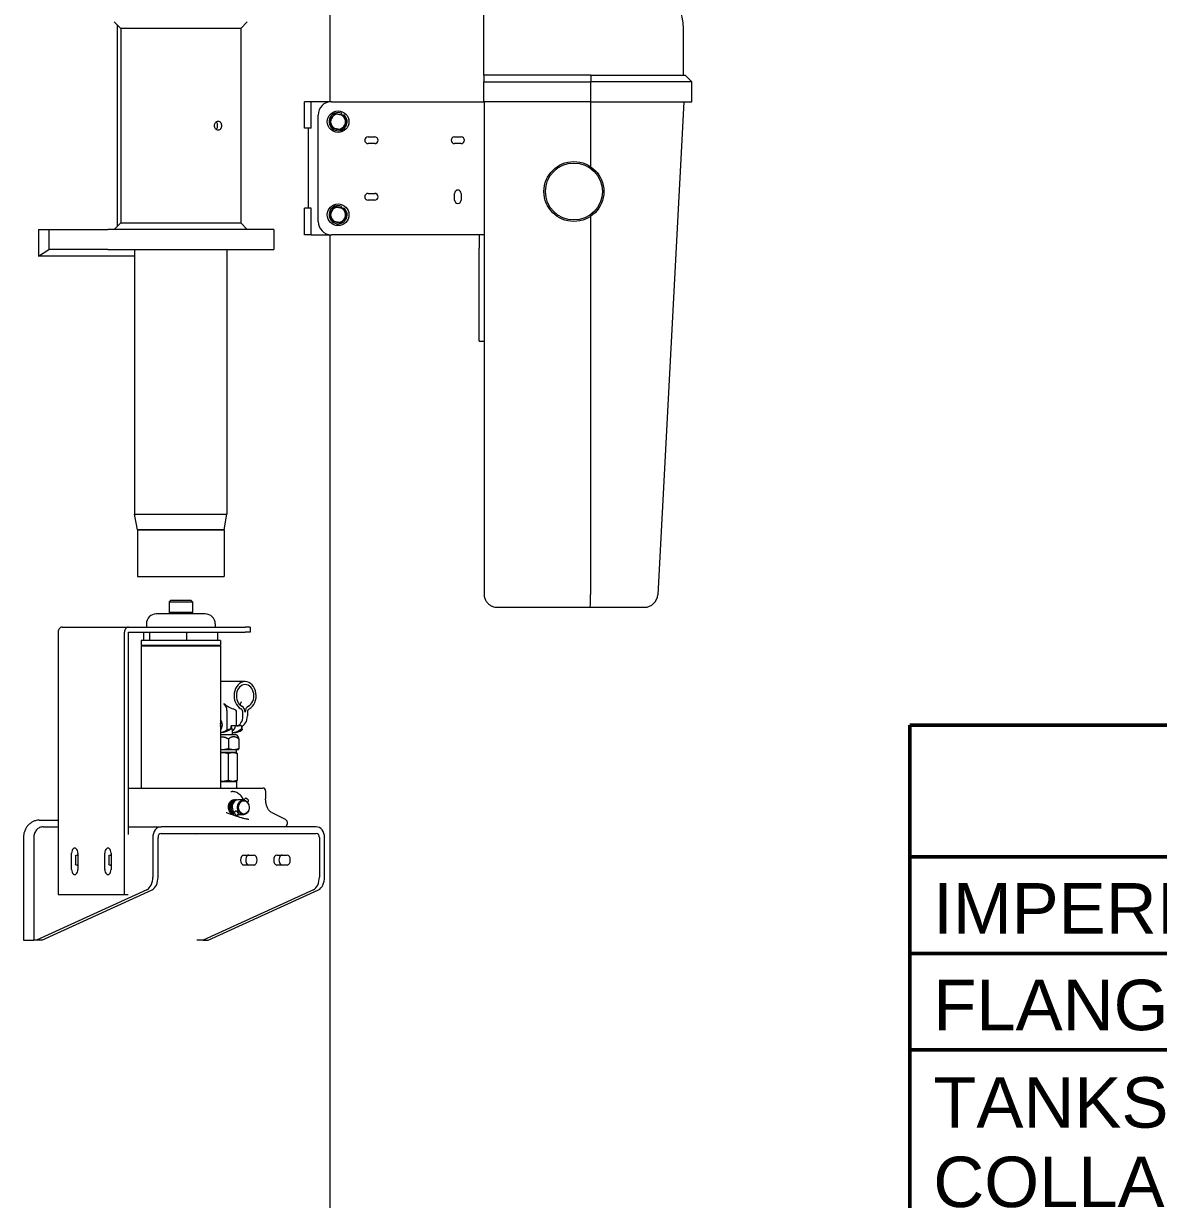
# Model space of a CAD drawing. Header units: inches. Extents: x 19 to 503, y 7 to 322.
# Drawn here: x 396.02 to 438.66, y 84.49 to 128.68 of the extents above; entities that cross this region are included whole.
import ezdxf
from ezdxf.enums import TextEntityAlignment as Align

# ---------------------------------------------------------------- set-up
doc = ezdxf.new("R2010")
doc.units = ezdxf.units.IN
doc.header["$LTSCALE"] = 15
doc.header["$MEASUREMENT"] = 0
doc.layers.get('0').update_dxf_attribs({"lineweight": 25})
for name, color, linetype, lineweight in [('Sketch Geometry(MEMCOR)', 7, 'Continuous', 50), ('Symbols(MEMCOR)', 7, 'Continuous', 25), ('Visible (ANSI)', 7, 'Continuous', 50)]:
    doc.layers.add(name, color=color, linetype=linetype, lineweight=lineweight)
doc.styles.add('MEMCOR', font='arial.ttf')

# ---------------------------------------------------------------- blocks, each defined once
blk = doc.blocks.new('NOTES')
at = {"layer": 'Sketch Geometry(MEMCOR)'}
for p, q in [((-2.075, 1.85), (2.075, 1.85)), ((-2.075, -1.85), (-2.075, 1.85)), ((-2.075, 1.55), (2.075, 1.55)), ((-2.075, 1.33), (2.075, 1.33)), ((-2.075, 1.11), (2.075, 1.11)), ((-2.075, 1.11), (2.075, 1.11))]:
    blk.add_line(p, q, dxfattribs=at)
at = {"layer": 'Symbols(MEMCOR)', "color": 7, "insert": (-2.0218, 1.49), "char_height": 0.114972, "attachment_point": 1, "style": 'MEMCOR'}
blk.add_mtext('\\fArial|b0|i0;IMPERIAL CONNECTIONS', dxfattribs=at)
at = {"layer": 'Symbols(MEMCOR)', "color": 7, "insert": (-2.0218, 1.27), "char_height": 0.114972, "width": 3.913787, "attachment_point": 1, "style": 'MEMCOR'}
blk.add_mtext('\\fArial|b0|i0;FLANGES CONFORM TO ANSI B16.5, CLASS 150', dxfattribs=at)
at = {"layer": 'Symbols(MEMCOR)', "color": 7, "insert": (-2.0218, 1.048), "char_height": 0.114972, "width": 4.125148, "attachment_point": 1, "line_spacing_factor": 0.944221, "style": 'MEMCOR'}
blk.add_mtext('\\fArial|b0|i0;TANKS ARE SHIPPED WITH LEGS IN THE COLLAPSED POSITION TO REDUCE OVERALL HEIGHT AND ASSIST TANK ACCESS. TANK MUST BE INSTALLED WITH LEGS IN EXTENDED POSITION.', dxfattribs=at)
at = {"layer": 'Symbols(MEMCOR)', "color": 7, "style": 'MEMCOR'}
for tag, p in [('@Special_Notes', (-2.0218, -1.4827)), ('@Special_Notes1', (-2.0218, -1.6773))]:
    blk.add_attdef(tag, text='', height=0.115, dxfattribs=at).set_placement(p, align=Align.TOP_LEFT)

msp = doc.modelspace()

# ---------------------------------------------------------------- linework, layer by layer
at = {"layer": 'Visible (ANSI)', "linetype": 'Continuous', "lineweight": 18}
for p, q in [((407.546015, 125.74437), (407.546015, 133.24437)), ((413.309384, 128.49437), (413.309384, 130.61937)), ((399.680295, 128.49437), (399.430295, 128.74437)), ((399.552687, 121.066762), (399.552687, 128.621978)), ((404.180295, 128.49437), (404.430295, 128.74437)), ((399.680295, 128.49437), (399.680295, 121.19437)), ((404.180295, 128.49437), (399.680295, 128.49437)), ((404.180295, 128.49437), (404.180295, 121.19437)), ((413.309384, 126.74437), (413.309384, 128.49437)), ((420.810649, 126.74437), (420.810649, 128.49437)), ((413.309384, 126.74437), (413.309384, 126.49437)), ((417.325791, 126.74437), (413.309384, 126.74437)), ((413.309384, 125.74437), (413.309384, 126.49437)), ((413.309384, 126.49437), (417.337777, 126.49437)), ((417.325791, 126.74437), (420.882049, 126.74437)), ((417.337777, 125.74437), (417.337777, 126.49437)), ((421.132049, 126.49437), (417.337777, 126.49437)), ((420.882049, 126.74437), (421.132049, 126.49437)), ((421.132049, 125.74437), (421.132049, 126.49437)), ((406.827384, 125.74437), (406.584271, 125.74437)), ((406.584271, 124.74437), (406.584271, 125.74437)), ((407.589576, 125.74437), (406.827384, 125.74437)), ((406.827384, 124.74437), (406.827384, 125.74437)), ((407.589576, 125.74437), (412.948018, 125.74437)), ((412.948018, 125.74437), (413.309384, 125.74437)), ((417.337777, 125.74437), (413.309384, 125.74437)), ((413.323018, 125.74437), (413.323018, 123.339358)), ((417.323018, 125.74437), (417.323018, 123.304784)), ((417.337777, 125.74437), (421.132049, 125.74437)), ((420.823018, 125.74437), (419.847951, 107.21809)), ((407.089576, 121.24437), (407.089576, 125.24437)), ((407.971045, 125.307923), (407.942891, 125.260494)), ((408.040841, 125.24135), (408.051877, 125.259942)), ((406.827384, 124.74437), (406.584271, 124.74437)), ((406.714576, 124.74437), (406.714576, 121.74437)), ((408.964576, 124.41937), (409.214576, 124.41937)), ((412.214576, 124.41937), (412.464576, 124.41937)), ((409.214576, 124.16937), (408.964576, 124.16937)), ((412.464576, 124.16937), (412.214576, 124.16937)), ((413.323018, 123.339358), (413.323018, 120.74437)), ((408.964576, 122.29937), (409.214576, 122.29937)), ((409.214576, 122.04937), (408.964576, 122.04937)), ((412.214576, 122.04937), (412.214576, 122.29937)), ((412.464576, 122.29937), (412.464576, 122.04937)), ((406.827384, 121.74437), (406.584271, 121.74437)), ((406.584271, 120.74437), (406.584271, 121.74437)), ((406.827384, 120.74437), (406.827384, 121.74437)), ((407.971045, 121.807923), (407.942891, 121.760494)), ((408.040841, 121.74135), (408.051877, 121.759942)), ((399.680295, 121.19437), (399.430295, 120.94437)), ((399.680295, 121.19437), (404.180295, 121.19437)), ((404.180295, 121.19437), (404.430295, 120.94437)), ((417.323018, 121.433956), (417.323018, 107.224688)), ((396.589161, 120.94437), (396.968317, 120.94437)), ((396.589161, 120.94437), (396.589161, 119.945766)), ((396.968317, 120.94437), (399.193831, 120.94437)), ((396.968317, 120.94437), (396.968317, 120.19437)), ((405.430295, 120.94437), (399.193831, 120.94437)), ((405.430295, 120.94437), (405.430295, 120.19437)), ((406.827384, 120.74437), (406.584271, 120.74437)), ((406.827384, 120.74437), (407.589576, 120.74437)), ((407.546015, 68.49437), (407.546015, 120.74437)), ((412.948018, 120.74437), (407.589576, 120.74437)), ((413.323018, 120.74437), (412.948018, 120.74437)), ((413.135518, 120.74437), (413.135518, 120.24437)), ((413.323018, 120.74437), (413.323018, 107.24437)), ((413.135518, 117.24437), (413.135518, 120.24437)), ((396.589161, 119.945766), (396.968317, 120.19437)), ((400.195295, 119.945766), (396.589161, 119.945766)), ((399.193831, 120.19437), (396.968317, 120.19437)), ((399.193831, 120.19437), (405.430295, 120.19437)), ((400.195295, 120.19437), (400.195295, 110.24437)), ((403.665295, 120.19437), (403.665295, 110.24437)), ((413.135518, 116.74437), (413.135518, 117.24437)), ((413.135518, 116.74437), (413.323018, 116.74437)), ((400.195295, 110.24437), (403.665295, 110.24437)), ((400.195295, 110.24437), (403.654381, 110.24437)), ((400.305295, 109.65437), (400.195295, 110.24437)), ((403.555295, 109.65437), (403.665295, 110.24437)), ((403.654381, 110.24437), (403.665295, 110.24437)), ((400.305295, 109.65437), (403.555295, 109.65437)), ((400.305295, 109.65437), (400.305295, 107.90437)), ((403.555295, 109.65437), (400.305295, 109.65437)), ((403.555295, 109.65437), (403.555295, 107.90437)), ((400.305295, 107.90437), (403.555295, 107.90437)), ((401.542795, 106.99437), (401.492795, 106.94437)), ((402.317795, 106.99437), (401.542795, 106.99437)), ((402.317795, 106.99437), (402.367795, 106.94437)), ((417.323018, 107.224688), (417.323018, 107.224648)), ((401.492795, 106.94437), (402.367795, 106.94437)), ((401.492795, 106.94437), (401.492795, 106.54437)), ((402.367795, 106.54437), (401.492795, 106.54437)), ((401.542795, 106.49437), (401.492795, 106.54437)), ((402.317795, 106.49437), (402.367795, 106.54437)), ((402.367795, 106.94437), (402.367795, 106.54437)), ((413.823018, 106.74437), (417.308093, 106.74437)), ((417.308093, 106.74437), (419.348642, 106.74437)), ((400.63667, 106.11937), (400.63667, 105.99437)), ((402.848921, 106.49437), (401.01167, 106.49437)), ((403.223921, 106.11937), (403.223921, 105.99437)), ((397.323281, 105.806831), (397.323281, 95.946761)), ((397.469908, 105.99437), (399.96379, 105.99437)), ((399.817163, 95.946761), (399.817163, 105.806831)), ((399.963759, 98.205291), (399.963759, 105.806831)), ((399.96379, 105.99437), (404.350006, 105.99437)), ((399.96379, 105.80687), (404.350006, 105.80687)), ((400.539816, 105.49437), (400.539816, 105.80687)), ((400.762411, 105.49437), (400.762411, 105.80687)), ((402.15289, 105.49437), (402.15289, 105.80687)), ((403.320774, 105.49437), (403.320774, 105.80687)), ((404.538271, 105.99437), (404.350006, 105.99437)), ((404.538271, 105.80687), (404.350006, 105.80687)), ((404.538271, 105.99437), (404.538271, 105.80687)), ((400.762411, 105.49437), (400.436545, 105.49437)), ((400.436545, 105.49437), (400.436545, 105.30687)), ((403.424045, 105.30687), (400.436545, 105.30687)), ((403.424045, 105.28687), (400.436545, 105.28687)), ((400.436545, 105.28687), (400.436545, 99.95062)), ((400.561545, 105.28687), (400.561545, 105.30687)), ((402.15289, 105.49437), (400.762411, 105.49437)), ((403.320774, 105.49437), (402.15289, 105.49437)), ((403.299045, 105.28687), (403.299045, 105.30687)), ((403.424045, 105.49437), (403.320774, 105.49437)), ((403.424045, 105.49437), (403.424045, 105.30687)), ((403.424045, 105.28687), (403.424045, 99.95062)), ((404.346876, 103.95062), (403.424045, 103.95062)), ((403.663446, 102.863717), (403.663446, 102.136197)), ((404.027072, 102.28562), (404.027072, 102.796412)), ((404.260873, 102.66062), (404.260873, 102.796412)), ((404.432879, 102.796412), (404.432879, 102.66062)), ((403.818031, 102.189719), (403.818031, 102.28562)), ((404.027072, 102.28562), (403.818031, 102.28562)), ((403.864222, 102.152668), (403.864222, 101.95062)), ((404.199078, 102.28562), (404.027072, 102.28562)), ((404.199078, 102.28562), (404.222637, 102.28562)), ((404.222637, 102.189719), (404.222637, 102.28562)), ((404.240058, 102.136197), (404.240058, 102.291425)), ((403.424045, 102.03562), (403.443169, 102.03562)), ((404.020472, 101.95062), (403.424045, 101.95062)), ((403.426722, 102.03562), (403.426722, 101.95062)), ((403.720753, 101.795476), (403.720753, 101.427196)), ((403.864222, 102.03562), (403.933778, 102.03562)), ((404.020472, 101.95062), (404.087912, 101.870248)), ((404.115728, 101.795476), (404.115728, 101.427196)), ((403.485625, 101.38812), (403.424045, 101.38812)), ((403.50846, 101.28812), (403.424045, 101.28812)), ((403.91824, 101.38812), (403.485625, 101.38812)), ((403.879273, 101.28812), (403.50846, 101.28812)), ((403.709999, 101.254626), (403.709999, 100.234114)), ((404.020472, 101.28812), (403.879273, 101.28812)), ((404.082972, 101.38812), (403.91824, 101.38812)), ((404.020472, 101.28812), (404.020472, 101.38812)), ((404.020472, 101.28812), (404.024706, 101.285675)), ((404.048548, 101.254626), (404.048548, 100.234114)), ((404.082972, 101.38812), (404.087912, 101.390972)), ((399.963759, 99.95062), (401.656092, 99.95062)), ((401.656092, 99.95062), (405.018034, 99.95062)), ((403.424045, 100.20062), (403.50846, 100.20062)), ((403.50846, 100.20062), (403.879273, 100.20062)), ((403.879273, 100.20062), (404.020472, 100.20062)), ((404.020472, 100.20062), (404.024706, 100.203065)), ((404.020472, 100.20062), (404.020472, 99.95062)), ((403.806699, 99.816245), (403.864401, 99.816245)), ((403.932743, 99.503745), (403.926748, 99.503745)), ((403.980703, 99.503745), (403.974708, 99.503745)), ((404.028662, 99.503745), (404.022667, 99.503745)), ((404.282126, 99.503745), (404.070626, 99.503745)), ((404.345501, 99.559032), (404.301427, 99.502659)), ((404.471549, 99.460482), (404.439283, 99.419213)), ((405.118034, 99.85062), (405.118034, 99.550151)), ((403.970266, 99.079097), (403.896311, 98.984508)), ((405.344961, 99.0275), (405.846726, 98.783031)), ((396.609596, 98.741482), (397.323281, 98.741482)), ((404.096313, 98.980547), (404.028641, 98.893994)), ((404.282126, 98.941245), (404.094606, 98.941245)), ((405.925039, 98.645292), (405.925039, 98.59437)), ((396.766302, 98.49437), (397.323281, 98.49437)), ((399.963759, 98.49437), (401.193204, 98.49437)), ((407.019209, 98.49437), (401.193204, 98.49437)), ((401.193204, 98.24437), (407.019209, 98.24437)), ((396.023367, 98.09437), (396.023367, 94.228573)), ((396.406098, 98.09437), (396.406098, 94.228573)), ((400.880465, 98.09437), (400.880465, 96.605872)), ((401.075927, 96.605872), (401.075927, 98.09437)), ((407.136486, 98.09437), (407.136486, 96.605872)), ((407.331948, 96.605872), (407.331948, 98.09437)), ((397.829851, 96.884261), (397.829851, 97.509261)), ((397.976447, 97.392462), (397.976447, 97.096278)), ((398.035882, 97.43187), (398.063652, 97.43187)), ((398.063652, 97.509261), (398.063652, 96.884261)), ((399.076792, 96.884261), (399.076792, 97.509261)), ((399.223388, 97.392462), (399.223388, 97.096278)), ((399.282822, 97.43187), (399.310593, 97.43187)), ((399.310593, 97.509261), (399.310593, 96.884261)), ((404.291903, 97.43187), (404.681572, 97.43187)), ((405.538844, 97.43187), (405.928513, 97.43187)), ((398.063652, 97.05687), (398.035882, 97.05687)), ((399.310593, 97.05687), (399.282822, 97.05687)), ((404.681572, 97.05687), (404.291903, 97.05687)), ((405.928513, 97.05687), (405.538844, 97.05687)), ((400.654257, 96.125058), (396.509938, 94.228573)), ((396.7054, 94.228573), (400.849719, 96.125058)), ((397.323281, 95.946761), (399.817163, 95.946761)), ((399.817163, 95.946761), (399.951494, 95.946761)), ((406.910279, 96.125058), (402.76596, 94.228573)), ((402.961421, 94.228573), (407.10574, 96.125058)), ((396.023367, 94.228573), (396.406098, 94.228573)), ((396.509938, 94.228573), (396.406098, 94.228573)), ((396.7054, 94.228573), (396.509938, 94.228573)), ((402.76596, 94.228573), (402.535454, 94.228573)), ((402.76596, 94.228573), (402.961421, 94.228573))]:
    msp.add_line(p, q, dxfattribs=at)
for centre, radius in [((407.839576, 124.99437), 0.406), ((416.698018, 122.36937), 1.125), ((416.698018, 122.36937), 1.069494), ((407.839576, 121.49437), 0.406)]:
    msp.add_circle(centre, radius, dxfattribs=at)
for centre, radius, start, end in [((418.685649, 128.49437), 2.125, 0, 90), ((407.589576, 125.24437), 0.5, 90, 180), ((407.839576, 124.99437), 0.34, 67.2522657, 51.3607793), ((407.839576, 124.99437), 0.281, 138.9411326, 198.9411326), ((407.839576, 124.99437), 0.281, 78.9411326, 138.9411326), ((407.839576, 124.99437), 0.281, 18.9411326, 78.9411326), ((407.839576, 124.99437), 0.281, 318.9411326, 18.9411326), ((407.839576, 124.99437), 0.281, 198.9411326, 258.9411326), ((407.839576, 124.99437), 0.281, 258.9411326, 318.9411326), ((408.964576, 124.29437), 0.125, 90, 270), ((409.214576, 124.29437), 0.125, 270, 90), ((412.214576, 124.29437), 0.125, 90, 270), ((412.464576, 124.29437), 0.125, 270, 90), ((412.339576, 122.29937), 0.125, 0, 180), ((408.964576, 122.17437), 0.125, 90, 270), ((409.214576, 122.17437), 0.125, 270, 90), ((412.339576, 122.04937), 0.125, 180, 0), ((407.839576, 121.49437), 0.34, 67.2522657, 51.3607793), ((407.839576, 121.49437), 0.281, 138.9411326, 198.9411326), ((407.839576, 121.49437), 0.281, 78.9411326, 138.9411326), ((407.839576, 121.49437), 0.281, 18.9411326, 78.9411326), ((407.839576, 121.49437), 0.281, 318.9411326, 18.9411326), ((407.589576, 121.24437), 0.5, 180, 270), ((407.839576, 121.49437), 0.281, 198.9411326, 258.9411326), ((407.839576, 121.49437), 0.281, 258.9411326, 318.9411326), ((419.348642, 107.24437), 0.5, 270, 356.9872125), ((401.01167, 106.11937), 0.375, 90, 180), ((402.848921, 106.11937), 0.375, 0, 90), ((405.018034, 99.85062), 0.1, 0, 90), ((405.825039, 98.59437), 0.1, 270, 0)]:
    msp.add_arc(centre, radius, start, end, dxfattribs=at)
for centre, major_axis, ratio, start_param, end_param in [((397.469908, 105.806831), (0, 0.187539), 0.781847028, 0, 1.570796327), ((399.96379, 105.806831), (0, 0.187539), 0.781847028, 0, 1.570796327), ((399.96379, 105.806831), (0, 0.0000394), 0.781847028, 0, 1.570796327), ((404.346876, 103.41937), (0, -0.53125), 0.781847028, 0.381636227, 5.90154908), ((404.346876, 103.41937), (0, -0.42125), 0.781847028, 0.381636227, 5.90154908), ((404.181657, 103.41937), (0.746575, 0), 0.711583053, 3.710622245, 4.330752753), ((402.960787, 102.863717), (0.702659, 0), 0.711583053, 0, 0.569029591), ((404.151414, 102.796412), (0, 0.25), 0.781847028, 4.71238898, 5.90154908), ((404.542338, 102.796412), (0, 0.25), 0.781847028, 0.381636227, 1.570796327), ((403.830327, 102.796412), (0.196744, 0), 0.711583053, 0, 1.1891601), ((404.027072, 102.66062), (0, -0.375), 0.623470308, 0, 1.570796327), ((404.151414, 102.796412), (0, 0.14), 0.781847028, 4.71238898, 5.90154908), ((404.199078, 102.66062), (0, -0.375), 0.623470308, 0, 1.570796327), ((404.542338, 102.796412), (0, 0.14), 0.781847028, 0.381636227, 1.570796327), ((403.357166, 102.323697), (0, -0.21875), 0.623470308, 0.512518359, 2.629074294), ((403.293641, 102.323697), (0, -0.21875), 0.623470308, 1.273575503, 1.86801715), ((403.357166, 103.28562), (0, -1.25), 0.623470308, 0.085921055, 0.403891833), ((403.443169, 103.28562), (0, -1.25), 0.623470308, 0, 0.50179497), ((402.973084, 103.28562), (1.756647, 0), 0.711583054, 5.116280817, 5.214183953), ((403.645472, 102.323697), (0.206475, -0.206475), 0.349901141, 0.336586746, 0.998464863), ((403.847775, 102.323697), (0, -0.21875), 0.623470308, 0.120888034, 1.395839241), ((403.847775, 103.28562), (0, -1.25), 0.623470308, 0.021105483, 0.50179497), ((403.933778, 103.28562), (0, -1.25), 0.623470308, 0, 0.403891833), ((404.317861, 103.28562), (0, 1.25), 0.15837672, 2.63979766, 2.737700795), ((404.408525, 99.509757), (0.063024, -0.049275), 0.440860083, 0, 3.141592633), ((403.959335, 98.935233), (0.063024, -0.049275), 0.440860083, 0.263904863, 4.216247104), ((401.193204, 98.09437), (0, 0.4), 0.781847028, 0, 1.570796327), ((401.193204, 98.09437), (0, 0.15), 0.781847028, 0, 1.570796327), ((407.019209, 98.09437), (0, 0.4), 0.781847028, 4.71238898, 6.283185307), ((407.019209, 98.09437), (0, 0.15), 0.781847028, 4.71238898, 6.283185307), ((397.946752, 97.509261), (0, 0.1875), 0.623470308, 4.71238898, 7.853981634), ((399.193692, 97.509261), (0, 0.1875), 0.623470308, 4.71238898, 7.853981634), ((398.035882, 97.24437), (0, 0.1875), 0.623470308, 0, 0.660274059), ((399.282822, 97.24437), (0, 0.1875), 0.623470308, 0, 0.660274059), ((404.291903, 97.24437), (0, -0.1875), 0.623470308, 3.141592654, 6.283185307), ((404.487365, 97.24437), (0, 0.1875), 0.623470308, 0, 3.141592654), ((404.681572, 97.24437), (0, 0.1875), 0.623470308, 3.141592654, 6.283185307), ((405.538844, 97.24437), (0, -0.1875), 0.623470308, 3.141592654, 6.283185307), ((405.734306, 97.24437), (0, 0.1875), 0.623470308, 0, 3.141592654), ((405.928513, 97.24437), (0, 0.1875), 0.623470308, 3.141592654, 6.283185307), ((397.946752, 96.884261), (0, -0.1875), 0.623470308, 4.71238898, 7.853981634), ((398.035882, 97.24437), (0, -0.1875), 0.623470308, 5.622911248, 6.283185307), ((399.193692, 96.884261), (0, -0.1875), 0.623470308, 4.71238898, 7.853981634), ((399.282822, 97.24437), (0, -0.1875), 0.623470308, 5.622911248, 6.283185307), ((400.56873, 96.605872), (0, -0.5), 0.623470308, 0.277922798, 1.570796327), ((400.764191, 96.605872), (0, -0.5), 0.623470308, 0.277922798, 1.570796327), ((406.824751, 96.605872), (0, -0.5), 0.623470308, 0.277922798, 1.570796327), ((407.020213, 96.605872), (0, -0.5), 0.623470308, 0.277922798, 1.570796327)]:
    msp.add_ellipse(centre, major_axis=major_axis, ratio=ratio, start_param=start_param, end_param=end_param, dxfattribs=at)
for centre, major_axis in [((404.282126, 99.222495), (0, -0.28125)), ((404.300831, 99.222495), (0, 0.25125))]:
    msp.add_ellipse(centre, major_axis=major_axis, ratio=0.781847028, dxfattribs=at)
for points in [[(417.325791, 126.74437), (417.329719, 126.661068), (417.33372, 126.577674), (417.337777, 126.49437)], [(403.637918, 99.036541), (403.642663, 99.034458), (403.647381, 99.032496), (403.652057, 99.030655)], [(404.073624, 98.942445), (404.071075, 98.942153), (404.06852, 98.941914), (404.065962, 98.941728)]]:
    msp.add_open_spline(points, degree=3, dxfattribs=at)
for points, weights in [([(407.52113, 125.056609), (407.578236, 125.122166), (407.627692, 125.17894)], [1, 1.0379548493, 1]), ([(407.627692, 125.17894), (407.677147, 125.235714), (407.734254, 125.301272)], [1, 1.0379548493, 1]), ([(407.734254, 125.301272), (407.819581, 125.284595), (407.893476, 125.270152)], [1, 1.0379548493, 1]), ([(407.893476, 125.270152), (407.967372, 125.255709), (408.052699, 125.239032)], [1, 1.0379548493, 1]), ([(408.052699, 125.239032), (408.08092, 125.156798), (408.10536, 125.085582)], [1, 1.0379548493, 1]), ([(408.10536, 125.085582), (408.1298, 125.014365), (408.158021, 124.932131)], [1, 1.0379548493, 1]), ([(407.573791, 124.903158), (407.549351, 124.974375), (407.52113, 125.056609)], [1, 1.0379548493, 1]), ([(407.626452, 124.749707), (407.598231, 124.831942), (407.573791, 124.903158)], [1, 1.0379548493, 1]), ([(407.785675, 124.718588), (407.711779, 124.733031), (407.626452, 124.749707)], [1, 1.0379548493, 1]), ([(407.944898, 124.687468), (407.859571, 124.704145), (407.785675, 124.718588)], [1, 1.0379548493, 1]), ([(408.05146, 124.8098), (408.002004, 124.753025), (407.944898, 124.687468)], [1, 1.0379548493, 1]), ([(408.158021, 124.932131), (408.100915, 124.866574), (408.05146, 124.8098)], [1, 1.0379548493, 1]), ([(407.52113, 121.556609), (407.578236, 121.622166), (407.627692, 121.67894)], [1, 1.0379548493, 1]), ([(407.573791, 121.403158), (407.549351, 121.474375), (407.52113, 121.556609)], [1, 1.0379548493, 1]), ([(407.627692, 121.67894), (407.677147, 121.735714), (407.734254, 121.801272)], [1, 1.0379548493, 1]), ([(407.734254, 121.801272), (407.819581, 121.784595), (407.893476, 121.770152)], [1, 1.0379548493, 1]), ([(407.893476, 121.770152), (407.967372, 121.755709), (408.052699, 121.739032)], [1, 1.0379548493, 1]), ([(408.052699, 121.739032), (408.08092, 121.656798), (408.10536, 121.585582)], [1, 1.0379548493, 1]), ([(408.10536, 121.585582), (408.1298, 121.514365), (408.158021, 121.432131)], [1, 1.0379548493, 1]), ([(407.626452, 121.249707), (407.598231, 121.331942), (407.573791, 121.403158)], [1, 1.0379548493, 1]), ([(407.785675, 121.218588), (407.711779, 121.233031), (407.626452, 121.249707)], [1, 1.0379548493, 1]), ([(407.944898, 121.187468), (407.859571, 121.204145), (407.785675, 121.218588)], [1, 1.0379548493, 1]), ([(408.05146, 121.3098), (408.002004, 121.253025), (407.944898, 121.187468)], [1, 1.0379548493, 1]), ([(408.158021, 121.432131), (408.100915, 121.366574), (408.05146, 121.3098)], [1, 1.0379548493, 1]), ([(403.424045, 101.870208), (403.562582, 101.896726), (403.720753, 101.795476)], [1.4972375631, 1.53607852341, 1.3976395859]), ([(404.115728, 101.795476), (403.91824, 101.945989), (403.720753, 101.795476)], [1.3976395859, 1.6138551823, 1.3976395859]), ([(404.115728, 101.795476), (404.100899, 101.854771), (404.087912, 101.870248)], [1.3976395859, 1.47551701058, 1.49729401165]), ([(403.485625, 101.38812), (403.455009, 101.38812), (403.424045, 101.390991)], [2.18222620054, 2.18222620054, 2.16989321922]), ([(403.424045, 101.281879), (403.466852, 101.28812), (403.50846, 101.28812)], [3.55121390044, 3.60239497321, 3.60239497321]), ([(403.720753, 101.427196), (403.594748, 101.38812), (403.485625, 101.38812)], [2.02554940853, 2.18222620054, 2.18222620054]), ([(403.50846, 101.28812), (403.601995, 101.28812), (403.709999, 101.254626)], [3.60239497321, 3.60239497321, 3.34375465086]), ([(403.709999, 101.254626), (403.800713, 101.28812), (403.879273, 101.28812)], [3.34375465086, 3.60239497321, 3.60239497321]), ([(403.91824, 101.38812), (403.826586, 101.38812), (403.720753, 101.427196)], [2.04395250875, 2.04395250875, 1.89720332115]), ([(403.879273, 101.28812), (403.957834, 101.28812), (404.048548, 101.254626)], [3.60239497321, 3.60239497321, 3.34375465086]), ([(404.115728, 101.427196), (404.009895, 101.38812), (403.91824, 101.38812)], [1.89720332115, 2.04395250875, 2.04395250875]), ([(404.048548, 101.254626), (404.035838, 101.279248), (404.024706, 101.285675)], [3.34375465086, 3.53007092552, 3.5821708727]), ([(404.087912, 101.390972), (404.100899, 101.39847), (404.115728, 101.427196)], [2.1699750281, 2.13841439396, 2.02554940852]), ([(403.50846, 100.20062), (403.466852, 100.20062), (403.424045, 100.206861)], [3.60239497321, 3.60239497321, 3.55121390044]), ([(403.709999, 100.234114), (403.601995, 100.20062), (403.50846, 100.20062)], [3.34375465086, 3.60239497321, 3.60239497321]), ([(403.879273, 100.20062), (403.800713, 100.20062), (403.709999, 100.234114)], [3.60239497321, 3.60239497321, 3.34375465086]), ([(404.048548, 100.234114), (403.957834, 100.20062), (403.879273, 100.20062)], [3.34375465086, 3.60239497321, 3.60239497321]), ([(404.024706, 100.203065), (404.035838, 100.209491), (404.048548, 100.234114)], [3.5821708727, 3.53007092552, 3.34375465086])]:
    msp.add_rational_spline(points, weights, degree=2, dxfattribs=at)
for points, knots in [([(403.333103, 124.672495), (403.316223, 124.672495), (403.298009, 124.676811), (403.26413, 124.694355), (403.248476, 124.707581), (403.223593, 124.738091), (403.212704, 124.757413), (403.198214, 124.799756), (403.194625, 124.82278), (403.194625, 124.86596), (403.198214, 124.888983), (403.212704, 124.931327), (403.223593, 124.950649), (403.248476, 124.981159), (403.26413, 124.994385), (403.298009, 125.011928), (403.316223, 125.016245), (403.333103, 125.016245)], [0.658064209, 0.658064209, 0.658064209, 0.658064209, 0.822580166, 0.822580166, 0.987096123, 0.987096123, 1.15161227, 1.15161227, 1.316128418, 1.316128418, 1.480644565, 1.480644565, 1.645160712, 1.645160712, 1.809676669, 1.809676669, 1.974192626, 1.974192626, 1.974192626, 1.974192626]), ([(403.31326, 124.84437), (403.31326, 124.865962), (403.310125, 124.888987), (403.297275, 124.93133), (403.287549, 124.95065), (403.2705, 124.973563), (403.264009, 124.98071), (403.256918, 124.987039)], [0, 0, 0, 0, 0.1645336651, 0.1645336651, 0.3290673301, 0.3290673301, 0.4116756499, 0.4116756499, 0.4116756499, 0.4116756499]), ([(403.256918, 124.701701), (403.264009, 124.70803), (403.2705, 124.715177), (403.287549, 124.73809), (403.297275, 124.75741), (403.310125, 124.799753), (403.31326, 124.822778), (403.31326, 124.84437)], [2.2208606017, 2.2208606017, 2.2208606017, 2.2208606017, 2.3034689215, 2.3034689215, 2.4680025866, 2.4680025866, 2.6325362516, 2.6325362516, 2.6325362516, 2.6325362516]), ([(403.333103, 125.016245), (403.349983, 125.016245), (403.367771, 125.011928), (403.400105, 124.994385), (403.414664, 124.981159), (403.437489, 124.950649), (403.447282, 124.931327), (403.460224, 124.888983), (403.463384, 124.86596), (403.463384, 124.84437), (403.463384, 124.82278), (403.460224, 124.799756), (403.447282, 124.757413), (403.437489, 124.738091), (403.414664, 124.707581), (403.400105, 124.694355), (403.367771, 124.676811), (403.349983, 124.672495), (403.333103, 124.672495)], [1.974192626, 1.974192626, 1.974192626, 1.974192626, 2.138708584, 2.138708584, 2.303224541, 2.303224541, 2.467740688, 2.467740688, 2.632256835, 2.632256835, 2.632256835, 2.796772982, 2.796772982, 2.961289129, 2.961289129, 3.125805087, 3.125805087, 3.290321044, 3.290321044, 3.290321044, 3.290321044]), ([(413.323018, 107.24437), (413.323018, 107.240561), (413.323062, 107.236751), (413.323236, 107.229135), (413.323366, 107.225327), (413.32354, 107.221523)], [0, 0, 0, 0, 0.02179182287, 0.02179182287, 0.04358364573, 0.04358364573, 0.04358364573, 0.04358364573]), ([(413.32354, 107.221523), (413.324737, 107.195369), (413.328027, 107.169188), (413.3429, 107.096712), (413.358943, 107.053104), (413.39963, 106.974758), (413.423859, 106.940609), (413.478689, 106.879378), (413.509637, 106.852852), (413.570986, 106.811075), (413.601687, 106.794749), (413.694797, 106.756495), (413.759019, 106.74437), (413.823018, 106.74437)], [0, 0, 0, 0, 0.149800817, 0.149800817, 0.428588717, 0.428588717, 0.707376616, 0.707376616, 1.001725402, 1.001725402, 1.272561917, 1.272561917, 1.806967326, 1.806967326, 1.806967326, 1.806967326]), ([(417.308093, 106.74437), (417.3081, 106.74437), (417.308107, 106.74437), (417.309804, 106.744463), (417.311528, 106.755527), (417.314977, 106.800168), (417.316658, 106.834975), (417.319564, 106.923989), (417.320759, 106.977335), (417.322454, 107.09572), (417.322937, 107.159622), (417.323018, 107.224648)], [-0.001946091, -0.001946091, -0.001946091, -0.001946091, 0, 0, 0.46111037, 0.46111037, 0.957424131, 0.957424131, 1.453469453, 1.453469453, 1.949372756, 1.949372756, 1.949372756, 1.949372756]), ([(404.203489, 103.192394), (404.187844, 103.16111), (404.173879, 103.131708), (404.158132, 103.097971), (404.154091, 103.089287), (404.15037, 103.081344)], [-1.4535323267, -1.4535323267, -1.4535323267, -1.4535323267, -1.1705534431, -1.1705534431, -1.0610192667, -1.0610192667, -1.0610192667, -1.0610192667]), ([(403.926748, 99.503745), (403.908065, 99.503745), (403.889489, 99.500484), (403.853395, 99.487564), (403.836046, 99.47792), (403.796411, 99.447085), (403.775876, 99.422923), (403.742949, 99.364945), (403.730979, 99.331515), (403.717934, 99.260464), (403.716958, 99.223561), (403.726111, 99.151178), (403.736029, 99.116369), (403.766201, 99.052283), (403.78637, 99.023791), (403.833629, 98.978505), (403.860185, 98.961885), (403.892557, 98.950538), (403.896611, 98.949265), (403.900685, 98.948131)], [-16.493275383, -16.493275383, -16.493275383, -16.493275383, -16.30466323, -16.30466323, -16.114805784, -16.114805784, -15.838348084, -15.838348084, -15.556511065, -15.556511065, -15.277042507, -15.277042507, -15.000044981, -15.000044981, -14.716355137, -14.716355137, -14.439137821, -14.439137821, -14.399720504, -14.399720504, -14.399720504, -14.399720504]), ([(403.899487, 98.950285), (403.871353, 98.959307), (403.844817, 98.97489), (403.796856, 99.018342), (403.776037, 99.04624), (403.744516, 99.109398), (403.733885, 99.143844), (403.723208, 99.216005), (403.723419, 99.253062), (403.734994, 99.324524), (403.746221, 99.358237), (403.777822, 99.41732), (403.797833, 99.442247), (403.844572, 99.480949), (403.870933, 99.494093), (403.916784, 99.504023), (403.93536, 99.504783), (403.953719, 99.502369)], [-2.635296447, -2.635296447, -2.635296447, -2.635296447, -2.361659526, -2.361659526, -2.077179172, -2.077179172, -1.800507874, -1.800507874, -1.520293729, -1.520293729, -1.239659034, -1.239659034, -0.962969243, -0.962969243, -0.680307281, -0.680307281, -0.493131476, -0.493131476, -0.493131476, -0.493131476]), ([(403.974701, 99.503745), (403.968379, 99.503745), (403.96205, 99.503371), (403.928076, 99.499334), (403.901234, 99.488891), (403.852581, 99.455121), (403.831148, 99.432299), (403.795928, 99.376272), (403.782678, 99.343351), (403.76712, 99.273071), (403.764845, 99.236487), (403.771385, 99.163799), (403.780088, 99.128381), (403.807955, 99.062785), (403.826998, 99.033342), (403.863128, 98.995342), (403.877465, 98.983383), (403.892692, 98.973531)], [-11.987219716, -11.987219716, -11.987219716, -11.987219716, -11.923148901, -11.923148901, -11.642581456, -11.642581456, -11.36604087, -11.36604087, -11.08169527, -11.08169527, -10.803406962, -10.803406962, -10.525403075, -10.525403075, -10.242948778, -10.242948778, -10.080681516, -10.080681516, -10.080681516, -10.080681516]), ([(403.893101, 98.977267), (403.881395, 98.985356), (403.870243, 98.994716), (403.836648, 99.028553), (403.817254, 99.057167), (403.788275, 99.121466), (403.778888, 99.156472), (403.770826, 99.22893), (403.772343, 99.26571), (403.786433, 99.336451), (403.798932, 99.369674), (403.832808, 99.426851), (403.853715, 99.450461), (403.901672, 99.486088), (403.928352, 99.497545), (403.971193, 99.504194), (403.986515, 99.504362), (404.001674, 99.502369)], [-6.956605905, -6.956605905, -6.956605905, -6.956605905, -6.830041978, -6.830041978, -6.550339786, -6.550339786, -6.2735198, -6.2735198, -5.994604043, -5.994604043, -5.71184336, -5.71184336, -5.435473357, -5.435473357, -5.154205072, -5.154205072, -4.99963031, -4.99963031, -4.99963031, -4.99963031]), ([(404.022664, 99.503745), (404.01993, 99.503745), (404.017193, 99.503675), (403.986392, 99.502098), (403.958885, 99.493306), (403.908755, 99.462397), (403.886476, 99.440882), (403.849572, 99.387528), (403.835335, 99.356116), (403.816964, 99.287254), (403.813176, 99.250421), (403.817035, 99.17723), (403.824359, 99.141565), (403.849543, 99.074659), (403.867377, 99.044169), (403.895238, 99.011824), (403.901434, 99.005345), (403.907873, 98.999292)], [-7.47976339, -7.47976339, -7.47976339, -7.47976339, -7.452093404, -7.452093404, -7.168448934, -7.168448934, -6.891339244, -6.891339244, -6.611911602, -6.611911602, -6.329845298, -6.329845298, -6.053348763, -6.053348763, -5.771531572, -5.771531572, -5.69536334, -5.69536334, -5.69536334, -5.69536334]), ([(403.91044, 99.002577), (403.906878, 99.006056), (403.903394, 99.009669), (403.877582, 99.038052), (403.859135, 99.067838), (403.832479, 99.133766), (403.824363, 99.169181), (403.818844, 99.242464), (403.821828, 99.279648), (403.838784, 99.349268), (403.85231, 99.381115), (403.888017, 99.435812), (403.909867, 99.458178), (403.959308, 99.49087), (403.986535, 99.500639), (404.026213, 99.504158), (404.037977, 99.503902), (404.049633, 99.502369)], [-11.347608201, -11.347608201, -11.347608201, -11.347608201, -11.304939929, -11.304939929, -11.023965895, -11.023965895, -10.747518044, -10.747518044, -10.464034921, -10.464034921, -10.18538219, -10.18538219, -9.907760057, -9.907760057, -9.624926797, -9.624926797, -9.506023593, -9.506023593, -9.506023593, -9.506023593]), ([(404.070626, 99.503745), (404.043022, 99.503745), (404.015723, 99.496624), (403.965042, 99.469032), (403.942066, 99.448935), (403.903217, 99.397862), (403.887819, 99.367224), (403.867132, 99.299676), (403.862048, 99.26343), (403.863205, 99.190423), (403.869245, 99.15436), (403.892014, 99.085937), (403.908818, 99.05435), (403.929951, 99.02758), (403.92996, 99.027568), (403.929969, 99.027557)], [-2.972007741, -2.972007741, -2.972007741, -2.972007741, -2.693159029, -2.693159029, -2.416610786, -2.416610786, -2.135972908, -2.135972908, -1.8559664, -1.8559664, -1.579075232, -1.579075232, -1.295965315, -1.295965315, -1.295843483, -1.295843483, -1.295843483, -1.295843483]), ([(404.293023, 99.503399), (404.287296, 99.516505), (404.281156, 99.529371), (404.246767, 99.595534), (404.211551, 99.644132), (404.129426, 99.724993), (404.082726, 99.757559), (403.984247, 99.801414), (403.932938, 99.813733), (403.875585, 99.816128), (403.869993, 99.816245), (403.864401, 99.816245)], [6.792789052, 6.792789052, 6.792789052, 6.792789052, 6.869887593, 6.869887593, 7.19791894, 7.19791894, 7.51893392, 7.51893392, 7.821340572, 7.821340572, 7.853981634, 7.853981634, 7.853981634, 7.853981634]), ([(405.344961, 99.0275), (405.323303, 99.038052), (405.30078, 99.053924), (405.256502, 99.097475), (405.234836, 99.125127), (405.195502, 99.190773), (405.177848, 99.228729), (405.148772, 99.312035), (405.137346, 99.357366), (405.121978, 99.451854), (405.118034, 99.501001), (405.118034, 99.550151)], [3.436501174, 3.436501174, 3.436501174, 3.436501174, 3.691678735, 3.691678735, 3.946856297, 3.946856297, 4.202033858, 4.202033858, 4.457211419, 4.457211419, 4.71238898, 4.71238898, 4.71238898, 4.71238898]), ([(403.652057, 99.030655), (403.757628, 98.989106), (403.868428, 98.947736), (404.049279, 98.886866), (404.113868, 98.866228), (404.217421, 98.836501), (404.254125, 98.826541), (404.331719, 98.807612), (404.374132, 98.798333), (404.415188, 98.791944)], [0, 0, 0, 0, 1.112263874, 1.112263874, 1.693966538, 1.693966538, 1.998457896, 1.998457896, 2.318890088, 2.318890088, 2.318890088, 2.318890088]), ([(404.096301, 98.980555), (404.097789, 98.982481), (404.098374, 98.984903), (404.097858, 98.991658), (404.09589, 98.996908), (404.088907, 99.009305), (404.083905, 99.016476), (404.072732, 99.030766), (404.06586, 99.038784), (404.051066, 99.054239), (404.043128, 99.061659), (404.028097, 99.073713), (404.019978, 99.079165), (404.004409, 99.086525), (403.996937, 99.088405), (403.990636, 99.088405), (403.984335, 99.088405), (403.978415, 99.086525), (403.972574, 99.081741), (403.971356, 99.080478), (403.970276, 99.079087)], [-0.5159136342, -0.5159136342, -0.5159136342, -0.5159136342, -0.4620024339, -0.4620024339, -0.3850081531, -0.3850081531, -0.3080138724, -0.3080138724, -0.2310195916, -0.2310195916, -0.1540253109, -0.1540253109, -0.0770126554, -0.0770126554, 0, 0, 0, 0.0770126554, 0.0770126554, 0.1001141105, 0.1001141105, 0.1001141105, 0.1001141105]), ([(396.609596, 98.741482), (396.573092, 98.741482), (396.535266, 98.73757), (396.459843, 98.721088), (396.422246, 98.708522), (396.349959, 98.675256), (396.315215, 98.65453), (396.250818, 98.60656), (396.221167, 98.579312), (396.169112, 98.521689), (396.144827, 98.489449), (396.101899, 98.419182), (396.083254, 98.381155), (396.053252, 98.301761), (396.041871, 98.260326), (396.026927, 98.176934), (396.023367, 98.134975), (396.023367, 98.09437)], [2.494156312, 2.494156312, 2.494156312, 2.494156312, 2.80985288, 2.80985288, 3.125549447, 3.125549447, 3.441246015, 3.441246015, 3.756942583, 3.756942583, 4.066350671, 4.066350671, 4.37575876, 4.37575876, 4.685166848, 4.685166848, 4.994574937, 4.994574937, 4.994574937, 4.994574937]), ([(404.067188, 98.943296), (404.074048, 98.942267), (404.080949, 98.941622), (404.090118, 98.941286), (404.092363, 98.941245), (404.094607, 98.941245)], [-0.8049939843, -0.8049939843, -0.8049939843, -0.8049939843, -0.73963744681, -0.73963744681, -0.71843900277, -0.71843900277, -0.71843900277, -0.71843900277]), ([(404.415188, 98.791944), (404.421782, 98.790919), (404.42824, 98.789875), (404.440577, 98.788053), (404.446574, 98.787259), (404.461848, 98.78557), (404.470719, 98.78497), (404.480578, 98.784763), (404.482244, 98.784745), (404.483876, 98.784745)], [0, 0, 0, 0, 0.0512955902, 0.0512955902, 0.1050089155, 0.1050089155, 0.1961709335, 0.1961709335, 0.2151148849, 0.2151148849, 0.2151148849, 0.2151148849]), ([(405.846726, 98.783031), (405.858822, 98.777138), (405.869102, 98.769688), (405.887096, 98.752937), (405.894499, 98.743521), (405.906428, 98.724553), (405.910969, 98.714967), (405.918036, 98.695821), (405.920557, 98.686249), (405.923978, 98.667124), (405.924874, 98.657567), (405.925032, 98.647104), (405.925039, 98.646198), (405.925039, 98.645292)], [0.294908521, 0.294908521, 0.294908521, 0.294908521, 0.525886969, 0.525886969, 0.781064531, 0.781064531, 1.036242092, 1.036242092, 1.291419653, 1.291419653, 1.546597214, 1.546597214, 1.570796327, 1.570796327, 1.570796327, 1.570796327]), ([(396.766302, 98.49437), (396.721288, 98.49437), (396.67313, 98.484295), (396.584223, 98.443203), (396.543479, 98.412183), (396.479585, 98.340941), (396.451947, 98.296214), (396.415197, 98.198026), (396.406098, 98.144562), (396.406098, 98.09437)], [1.542102635, 1.542102635, 1.542102635, 1.542102635, 1.931857845, 1.931857845, 2.321613055, 2.321613055, 2.704075341, 2.704075341, 3.086537627, 3.086537627, 3.086537627, 3.086537627]), ([(402.444157, 98.24437), (402.456147, 98.24437), (402.467934, 98.240164), (402.483673, 98.22802), (402.488528, 98.223074), (402.492914, 98.217293)], [0, 0, 0, 0, 0.1639234906, 0.1639234906, 0.2451191499, 0.2451191499, 0.2451191499, 0.2451191499])]:
    msp.add_open_spline(points, degree=3, knots=knots, dxfattribs=at)

# ---------------------------------------------------------------- block references
at = {"xscale": 16.5, "yscale": 16.5, "zscale": 16.5}
msp.add_blockref('NOTES', (463.558127, 71.792372), dxfattribs=at)

doc.saveas('drawing.dxf')
